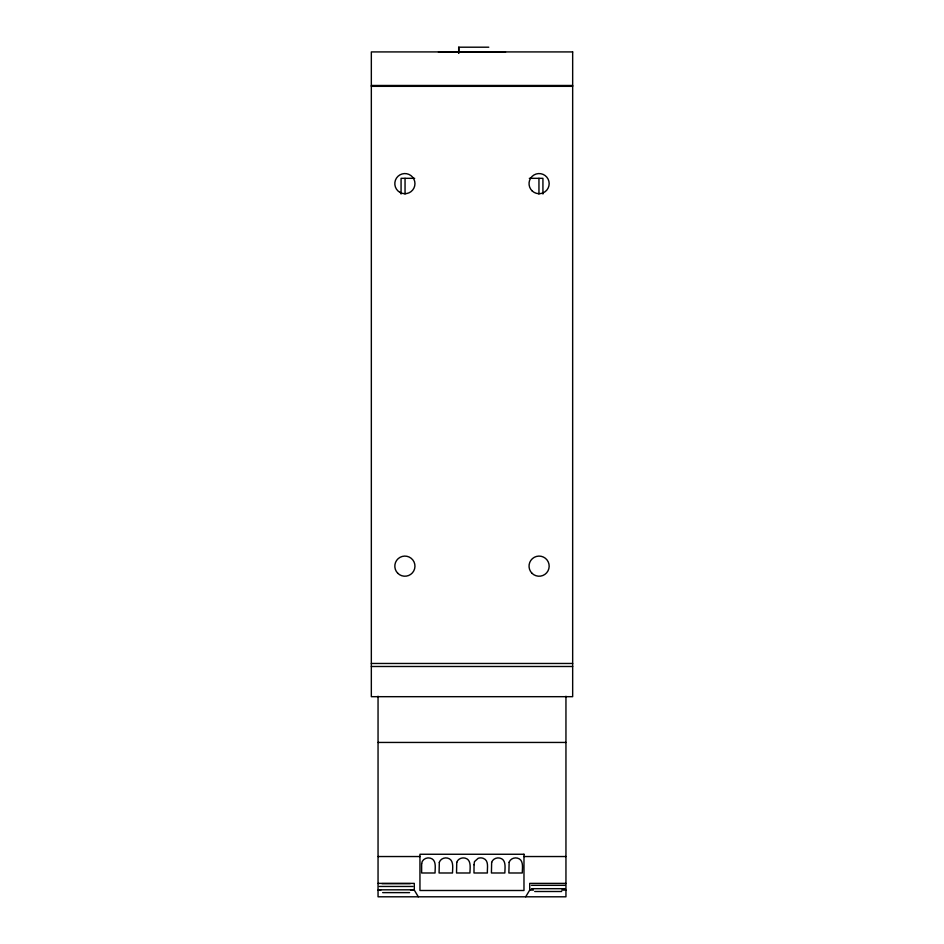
<?xml version="1.0" encoding="UTF-8"?>
<svg xmlns="http://www.w3.org/2000/svg" width="944" height="944" viewBox="0 0 944 944"><rect width="100%" height="100%" fill="white"/><g stroke="black" fill="none" stroke-linecap="round" stroke-linejoin="round"><path stroke-width="1.42" d="M525.69 896.8L529.714 890.086L529.714 883.383L565.952 883.383M488.78 47.2L458.678 47.2L458.678 53.088M438.441 52.097L505.559 52.097M371.334 85.479L572.666 85.479M371.334 86.329L572.666 86.329M414.676 178.322L401.07 178.322L401.07 194.016M529.324 178.322L542.93 178.322L542.93 194.016M371.334 663.467L572.666 663.467M371.334 666.488L572.666 666.488M378.048 742.444L565.952 742.444M378.048 856.538L420.104 856.538M523.896 856.538L565.952 856.538M378.048 883.383L414.286 883.383L414.286 890.086L418.31 896.8M381.99 883.643L410.262 883.643M531.46 885.33L564.913 885.33M379.394 886.463L412.858 886.463M531.46 888.682L564.913 888.682M379.394 889.814L412.858 889.814M378.048 890.086L380.833 890.086M410.546 890.086L414.286 890.086M529.714 890.086L533.454 890.086M561.774 890.086L565.952 890.086M534.717 891.502L561.656 891.502M382.65 892.623L409.602 892.623M565.952 696.247L565.952 896.8L378.048 896.8L378.048 696.247M538.953 178.322L538.953 194.016M458.808 47.2L458.808 53.088M405.047 178.322L405.047 194.016M474.041 864.728L473.982 872.988L487.399 872.988C487.01 868.268 489.346 860.527 483.245 858.332A7.399 7.399 0 0 0 478.112 858.344L474.478 861.624L474.041 864.728M421.638 863.713L421.638 872.988L435.054 872.988C434.983 868.15 436.871 859.854 430.299 858.143C426.523 857.022 421.826 859.559 421.638 863.713M491.647 862.391L491.423 872.988L504.851 872.988C504.875 868.008 506.609 859.583 499.836 858.084C496.532 857.294 492.674 859.04 491.647 862.391M439.314 862.356L439.078 872.988L452.506 872.988C452.518 868.02 454.265 859.63 447.527 858.084C444.235 857.282 440.364 859.005 439.314 862.356M456.754 862.356L456.53 872.988L469.947 872.988C469.959 868.02 471.717 859.63 464.979 858.084C461.675 857.282 457.805 859.005 456.754 862.356M509.135 862.25L508.875 872.988L522.292 872.988C522.268 868.043 524.085 859.748 517.442 858.12C514.15 857.258 510.256 858.922 509.135 862.25M572.666 51.92L371.334 51.92L371.334 696.684L572.666 696.684L572.666 51.92M523.979 854.261L419.95 854.261L419.95 890.499L523.979 890.499L523.979 854.261M397.778 573.279A10.065 10.065 0 0 0 414.617 568.76A10.065 10.065 0 0 0 402.286 556.429A10.065 10.065 0 0 0 397.778 573.279M399.855 192.352A10.065 10.065 0 0 0 414.959 183.632A10.065 10.065 0 0 0 399.855 174.911A10.065 10.065 0 0 0 399.855 192.352M531.991 573.279A10.065 10.065 0 0 0 548.83 568.76A10.065 10.065 0 0 0 536.499 556.429A10.065 10.065 0 0 0 531.991 573.279M532.239 190.995A10.065 10.065 0 0 0 548.912 185.909A10.065 10.065 0 0 0 536.168 174.003A10.065 10.065 0 0 0 532.239 190.995"/></g></svg>
